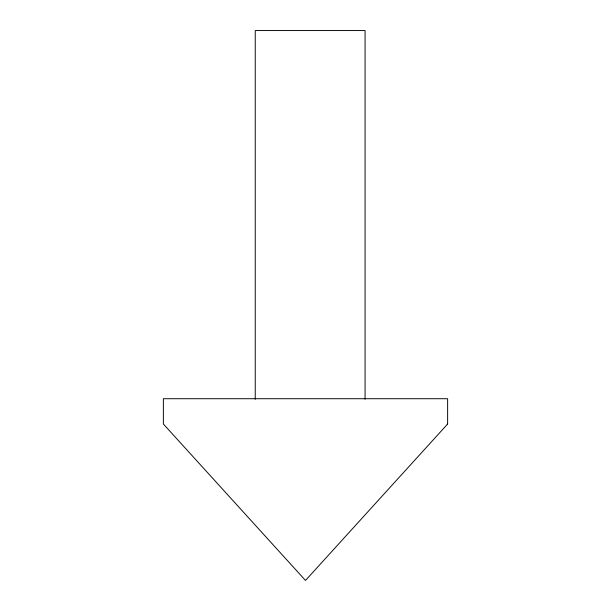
<?xml version="1.0" encoding="UTF-8"?>
<svg xmlns="http://www.w3.org/2000/svg" width="611" height="611" viewBox="0 0 611 611"><rect width="100%" height="100%" fill="white"/><g stroke="black" fill="none" stroke-linecap="round" stroke-linejoin="round"><path stroke-width="0.92" d="M365.08 399.288L365.08 30.55L255.245 30.55L255.245 399.288M447.626 424.011L305.5 580.45L163.374 424.011L163.374 398.716L447.626 398.716L447.626 424.011"/></g></svg>
